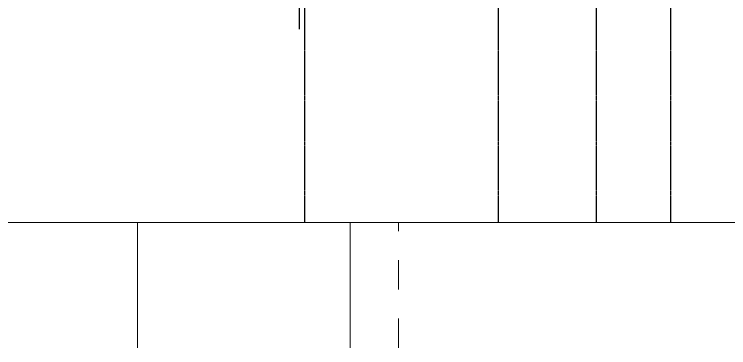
# Model space of a CAD drawing. Header units: millimetres. Extents: x 663313 to 1226001, y 1431724 to 1620898.
# Drawn here: x 1044069 to 1051423, y 1508555 to 1511987 of the extents above; entities that cross this region are included whole.
import ezdxf

# ---------------------------------------------------------------- set-up
doc = ezdxf.new("R2010")
doc.units = ezdxf.units.MM
for name, pattern in [('Grid Line', [22.225, 12.7, -3.175, 3.175, -3.175]), ('XKITLINE00', [0]), ('XKITLINE02', [4, 2, -2])]:
    doc.linetypes.add(name, pattern=pattern)
doc.layers.add('000 - 0_HIDE_OBJ_FRAMING_DEF_SUB', color=7, linetype='Continuous', plot=False)
doc.layers.add('DIM', color=7, linetype='Continuous')

# ---------------------------------------------------------------- blocks, each defined once
blk = doc.blocks.new('*A2519973')
at = {"layer": '000 - 0_HIDE_OBJ_FRAMING_DEF_SUB', "color": 7, "linetype": 'XKITLINE00', "lineweight": 0}
for p, q in [((397.067264, -8.917964), (205.900536, -8.917964)), ((205.900571, -17.517964), (205.900571, -8.917964))]:
    blk.add_line(p, q, dxfattribs=at)
at = {"layer": '000 - 0_HIDE_OBJ_FRAMING_DEF_SUB', "color": 7, "linetype": 'XKITLINE02', "lineweight": 0}
blk.add_line((209.233872, -17.517964), (209.233872, -8.917964), dxfattribs=at)
blk = doc.blocks.new('*A25851039')
at = {"layer": '000 - 0_HIDE_OBJ_FRAMING_DEF_SUB', "color": 7, "linetype": 'XKITLINE00', "lineweight": 0}
for p, q in [((191.327221, -8.917964), (191.32724, -8.917964)), ((191.32724, -8.917964), (205.900576, -8.917964)), ((191.32724, -17.517964), (191.32724, -8.917964)), ((205.900576, -17.517964), (205.900576, -8.917964))]:
    blk.add_line(p, q, dxfattribs=at)
at = {"layer": '000 - 0_HIDE_OBJ_FRAMING_DEF_SUB', "color": 7, "linetype": 'XKITLINE02', "lineweight": 0}
for p, q in [((191.327221, -17.517964), (191.327221, -8.917964)), ((205.900556, -17.517964), (205.900556, -8.917964))]:
    blk.add_line(p, q, dxfattribs=at)
blk = doc.blocks.new('3')
at = {"layer": '000 - 0_HIDE_OBJ_FRAMING_DEF_SUB', "color": 7, "lineweight": 0, "xscale": 0.15, "yscale": 0.15, "zscale": 0.15}
for name in ['*A25851039', '*A2519973']:
    blk.add_blockref(name, (663572.3657, 1524733.1057), dxfattribs=at)
blk = doc.blocks.new('A$Cc1931124')
at = {"layer": '000 - 0_HIDE_OBJ_FRAMING_DEF_SUB', "color": 7, "linetype": 'Grid Line'}
blk.add_line((15.0543, 10.5808), (15.0543, -2.1514), dxfattribs=at)

msp = doc.modelspace()

# ---------------------------------------------------------------- linework, layer by layer
at = {"layer": '000 - 0_HIDE_OBJ_FRAMING_DEF_SUB', "color": 7, "linetype": 'Grid Line'}
for p, q in [((1047057.7487, 1518210.573), (1047057.7487, 1509845.0011)), ((1049049.8414, 1518210.573), (1049049.8414, 1509845.0011)), ((1050057.7487, 1518210.573), (1050057.7487, 1509845.0011)), ((1050824.8414, 1518210.573), (1050824.8414, 1509845.0011))]:
    msp.add_line(p, q, dxfattribs=at)

# ---------------------------------------------------------------- block references
at = {"layer": 'DIM', "color": 7, "xscale": 1000, "yscale": 1000, "zscale": 1000}
for p in [(-662562493.0659, -1523221923.05), (-662555725.9731, -1523221923.05)]:
    msp.add_blockref('3', p, dxfattribs=at)

# ---------------------------------------------------------------- next in the draw order: block references
at = {"color": 7, "xscale": 1000, "yscale": 1000, "zscale": 1000}
msp.add_blockref('A$Cc1931124', (1031947.568, 1513955.0011), dxfattribs=at)

doc.saveas('drawing.dxf')
